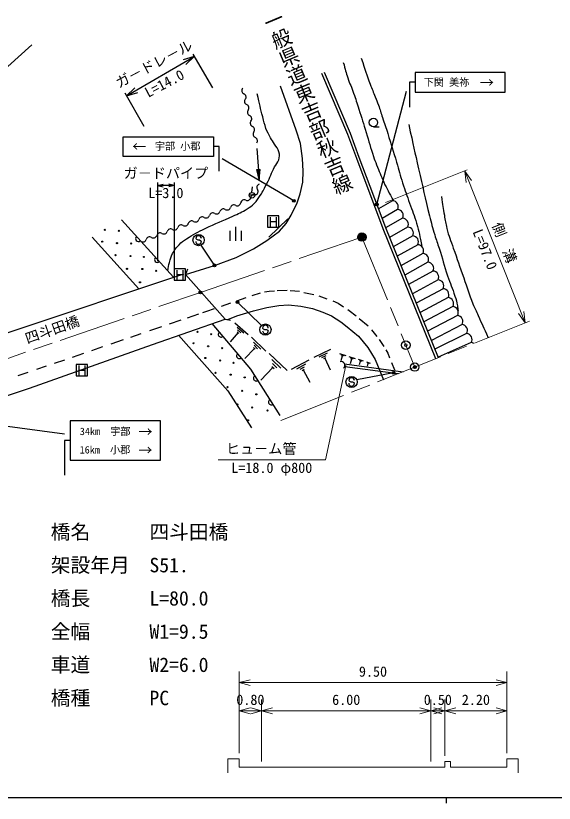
# Model space of a CAD drawing. Units: millimetres, scale not verified, with parts at other scales. Extents: x 0 to 700000, y -47500 to 447500.
# Drawn here: x 191640 to 287158, y 204000 to 343669 of the extents above; entities that cross this region are included whole.
import ezdxf
from ezdxf.enums import TextEntityAlignment as Align

# ---------------------------------------------------------------- set-up
doc = ezdxf.new("R2010")
doc.units = ezdxf.units.MM
doc.header["$LTSCALE"] = 1000
doc.header["$PDMODE"] = 32
doc.header["$PDSIZE"] = 500
doc.linetypes.add('CHAIN', pattern=[18.5, 12, -1.5, 3.5, -1.5])
for name, color, linetype, lineweight in [('M-STR-HTXT', 7, 'Continuous', 25), ('M-TTL-BAND', 7, 'Continuous', 25), ('M-TTL-LINE', 7, 'Continuous', 25), ('S-TTL', 7, 'Continuous', 13)]:
    doc.layers.add(name, color=color, linetype=linetype, lineweight=lineweight)
doc.layers.add('M-STR-STRC', color=6, linetype='Continuous')
doc.styles.add('@ＭＳ ゴシック', font='')
doc.styles.add('ＭＳ ゴシック', font='')
doc.styles.get('@ＭＳ ゴシック').set_extended_font_data('@MS Gothic')
doc.styles.get('ＭＳ ゴシック').set_extended_font_data('MS Gothic')

msp = doc.modelspace()

# ---------------------------------------------------------------- linework, layer by layer
at = {"layer": 'M-STR-HTXT'}
for p, q in [((40000, 205000), (579000, 205000)), ((40000, 205000), (579000, 205000)), ((268000, 205000), (268000, 204000)), ((268000, 205000), (268000, 204000))]:
    msp.add_line(p, q, dxfattribs=at)
at = {"layer": 'M-STR-STRC'}
for p in [(224392, 294600), (262415, 281370)]:
    msp.add_point(p, dxfattribs=at)
at = {"layer": 'M-TTL-BAND'}
for p, q in [((223055, 336869), (226514, 330902)), ((211302, 329477), (223306, 336436)), ((223306, 336436), (221325, 335865)), ((223306, 336436), (221826, 335000)), ((214445, 324054), (211051, 329909)), ((211302, 329477), (212781, 330913)), ((211302, 329477), (213283, 330047)), ((255670, 310202), (260943, 330272)), ((240962, 310846), (228275, 318292)), ((216764, 314071), (216764, 300151)), ((216764, 313571), (217764, 313821)), ((219764, 313571), (216764, 313571)), ((216764, 313571), (217764, 313321)), ((219764, 313571), (218764, 313821)), ((219764, 313571), (218764, 313321)), ((219764, 314071), (219764, 297151)), ((238310, 308172), (236310, 308172)), ((236310, 308172), (236310, 306172)), ((236851, 306257), (236851, 307956)), ((237842, 307967), (237842, 306262)), ((238310, 306172), (238310, 308172)), ((236310, 306172), (238310, 306172)), ((236851, 307172), (237842, 307172)), ((223574, 304158), (223680, 304022)), ((223680, 304022), (223925, 303910)), ((223925, 303910), (224226, 303907)), ((224226, 303907), (224471, 303768)), ((224471, 303768), (224570, 303650)), ((226901, 299408), (224544, 303005)), ((221756, 298770), (219756, 298770)), ((219756, 298770), (219756, 296770)), ((220296, 296855), (220296, 298554)), ((220296, 297770), (221288, 297770)), ((221288, 298565), (221288, 296860)), ((221756, 296770), (221756, 298770)), ((219756, 296770), (221756, 296770)), ((230974, 292858), (235227, 288713)), ((235437, 288276), (235543, 288140)), ((235543, 288140), (235788, 288028)), ((235788, 288028), (236088, 288026)), ((236088, 288026), (236333, 287887)), ((236333, 287887), (236433, 287769)), ((204345, 281832), (202345, 281832)), ((202345, 281832), (202345, 279832)), ((202885, 279916), (202885, 281616)), ((202885, 280832), (203877, 280832)), ((203877, 281627), (203877, 279922)), ((204345, 279832), (204345, 281832)), ((202345, 279832), (204345, 279832)), ((258650, 280332), (252145, 279079)), ((179725, 272294), (200290, 269500))]:
    msp.add_line(p, q, dxfattribs=at)
for points in [[(278460, 330117), (278460, 333617), (262460, 333618), (262460, 330118)], [(210693, 318721), (210693, 322221), (226693, 322220), (226693, 318720)], [(217301, 264848), (217302, 271848), (201302, 271849), (201301, 264848)]]:
    msp.add_lwpolyline(points, close=True, dxfattribs=at)
for points in [[(262460, 331868), (261460, 331868), (261460, 327473)], [(227693, 316076), (227693, 320470), (226693, 320470)], [(250718, 278984), (250824, 278848), (251069, 278736), (251369, 278733), (251614, 278594), (251714, 278476)], [(201301, 268348), (200301, 268348), (200301, 262204)]]:
    msp.add_lwpolyline(points, dxfattribs=at)
for centre, radius in [((240962, 310846), 150), ((240962, 310846), 120), ((240962, 310846), 90), ((240962, 310846), 60), ((240962, 310846), 30), ((255670, 310202), 250), ((255670, 310202), 200), ((255670, 310202), 150), ((255670, 310202), 100), ((255670, 310202), 50), ((255670, 310202), 20), ((224071, 303887), 1000), ((226887, 299399), 250), ((226887, 299399), 200), ((226887, 299399), 150), ((226887, 299399), 100), ((226887, 299399), 50), ((226887, 299399), 20), ((230974, 292858), 150), ((230974, 292858), 120), ((230974, 292858), 90), ((230974, 292858), 60), ((230974, 292858), 30), ((235934, 288005), 1000), ((251215, 278713), 1000), ((258650, 280332), 150), ((258650, 280332), 120), ((258650, 280332), 90), ((258650, 280332), 60), ((258650, 280332), 30)]:
    msp.add_circle(centre, radius, dxfattribs=at)
for centre, start, end in [((224074, 304154), 359.55488, 179.55488), ((224070, 303654), 179.55488, 359.55488), ((235933, 287773), 179.55488, 359.55488), ((235937, 288272), 359.55488, 179.55488), ((251218, 278980), 359.55488, 179.55488), ((251214, 278480), 179.55488, 359.55488)]:
    msp.add_arc(centre, 500, start, end, dxfattribs=at)
for p in [(240962, 310846), (240962, 310846), (255670, 310202), (226887, 299399), (230974, 292858), (230974, 292858), (258650, 280332), (258650, 280332)]:
    msp.add_point(p, dxfattribs=at)
at = {"layer": 'M-TTL-LINE'}
for p, q in [((194466, 338532), (169962, 316385)), ((255075, 323980), (256075, 323980)), ((234414, 320111), (234839, 314654)), ((234417, 316372), (234990, 316417)), ((234839, 314654), (234417, 316372)), ((234839, 314654), (234445, 316375)), ((234839, 314654), (234481, 316377)), ((234839, 314654), (234517, 316380)), ((234839, 314654), (234544, 316382)), ((234839, 314654), (234583, 316385)), ((234839, 314654), (234621, 316388)), ((234839, 314654), (234656, 316391)), ((234839, 314654), (234726, 316397)), ((234839, 314654), (234777, 316401)), ((234839, 314654), (234829, 316405)), ((234839, 314654), (234990, 316417)), ((234839, 314654), (234948, 316414)), ((234839, 314654), (234906, 316411)), ((234839, 314654), (234866, 316407)), ((233537, 312328), (233654, 313322)), ((234044, 311828), (233044, 311828)), ((258462, 310865), (255970, 309434)), ((259360, 309305), (256609, 307733)), ((210369, 307451), (219608, 297297)), ((236548, 304391), (239878, 307675)), ((260258, 307744), (257250, 306035)), ((230700, 303753), (230700, 306253)), ((261156, 306184), (257930, 304361)), ((229700, 303753), (229700, 305503)), ((231700, 303753), (231700, 305503)), ((262053, 304624), (258610, 302687)), ((205219, 304378), (213454, 295238)), ((262951, 303064), (259290, 301015)), ((263849, 301504), (259969, 299343)), ((264747, 299944), (260648, 297673)), ((265645, 298384), (261326, 296003)), ((266543, 296824), (262004, 294335)), ((238023, 294915), (239801, 294980)), ((240322, 294920), (241989, 294826)), ((267441, 295264), (262682, 292668)), ((230883, 293124), (232497, 293676)), ((233603, 294055), (235060, 294554)), ((242768, 294592), (244515, 294254)), ((245394, 293990), (246819, 293443)), ((268339, 293704), (263354, 291012)), ((228116, 292176), (229799, 292752)), ((269159, 292102), (264025, 289362)), ((222102, 290117), (224125, 290810)), ((224852, 291058), (225526, 291289)), ((225526, 291289), (226909, 291763)), ((218888, 289018), (221003, 289741)), ((230530, 289201), (232878, 287144)), ((252549, 289993), (254175, 288662)), ((269979, 290500), (264694, 287714)), ((215419, 287831), (217535, 288555)), ((230911, 288452), (232086, 287423)), ((230999, 287960), (231586, 287445)), ((254744, 287966), (255699, 286771)), ((270800, 288897), (265364, 286067)), ((212026, 286670), (213884, 287306)), ((231087, 287468), (229647, 285824)), ((230940, 287596), (231234, 287339)), ((233437, 286643), (235974, 284207)), ((271620, 287295), (265989, 284529)), ((205142, 284314), (207091, 284981)), ((208550, 285480), (210737, 286229)), ((233828, 285780), (235096, 284562)), ((233901, 285222), (234535, 284613)), ((256104, 286263), (256909, 284990)), ((272440, 285693), (266590, 283090)), ((201683, 283130), (203728, 283830)), ((233975, 284664), (232270, 282888)), ((233816, 284816), (234133, 284512)), ((236566, 283770), (239761, 280743)), ((244555, 283129), (247506, 284534)), ((245433, 283185), (246909, 283888)), ((249089, 283780), (250202, 283425)), ((249332, 283580), (249888, 283403)), ((257282, 284399), (257630, 283847)), ((257630, 283847), (257964, 283025)), ((198492, 282038), (200337, 282670)), ((237062, 282693), (238659, 281180)), ((240550, 280973), (243703, 282643)), ((245943, 283066), (246680, 283417)), ((246268, 282858), (246636, 283034)), ((246452, 282946), (247436, 280881)), ((249539, 283269), (249291, 282490)), ((249435, 283424), (249714, 283336)), ((249469, 283291), (249609, 283247)), ((250734, 283248), (251847, 282893)), ((251184, 282737), (250936, 281958)), ((250977, 283048), (251533, 282870)), ((251080, 282892), (251358, 282803)), ((251114, 282759), (251253, 282714)), ((252403, 282733), (253257, 282461)), ((252748, 282341), (252558, 281743)), ((252589, 282579), (253016, 282443)), ((252669, 282460), (252882, 282392)), ((252695, 282358), (252802, 282324)), ((253854, 282278), (254502, 282072)), ((253996, 282162), (254319, 282059)), ((255398, 282700), (256856, 279111)), ((258307, 282183), (258845, 280858)), ((195367, 280969), (197108, 281565)), ((237256, 281298), (235137, 279062)), ((237056, 281487), (237455, 281109)), ((237159, 281996), (237957, 281239)), ((241505, 281075), (243082, 281911)), ((242067, 280969), (242855, 281386)), ((242431, 280758), (242825, 280967)), ((242628, 280862), (243797, 278655)), ((249957, 281950), (260342, 280542)), ((250002, 281490), (259493, 280203)), ((254116, 281981), (253972, 281528)), ((254056, 282071), (254218, 282020)), ((254076, 281994), (254157, 281968)), ((192070, 279841), (193838, 280446))]:
    msp.add_line(p, q, dxfattribs=at)
for points in [[(245897, 333470), (250487, 322654), (252061, 318410), (256757, 305920), (266121, 282875)], [(246357, 333666), (250952, 322839), (252523, 318604), (257220, 306108), (266584, 283064)], [(221763, 297803), (226887, 299399), (230730, 300804), (233821, 302347), (236181, 303800), (238414, 305462), (239578, 306798), (240498, 308324), (241536, 310514), (242100, 312102), (242544, 314126), (242612, 316115), (242529, 318353), (242144, 321029), (241406, 323405), (238574, 331162)], [(141482, 280197), (144100, 279255), (146758, 278526), (148678, 278129), (150186, 277890), (151980, 277697), (155081, 277733), (159358, 278159), (165050, 279261), (168940, 280285), (171461, 281048), (190631, 287605), (221475, 297921)], [(222119, 298723), (221763, 297803), (228759, 289845), (229744, 289691)], [(235790, 294715), (236602, 294846), (237510, 294884)], [(187131, 275299), (194091, 277633), (215874, 285375), (228759, 289845), (229266, 289810), (230842, 290463), (233795, 291331), (236179, 291930), (238300, 292254), (240046, 292404), (242218, 292135), (244275, 291750), (246097, 291121), (247657, 290462), (249297, 289366), (250442, 288486), (252428, 286861), (254064, 284811), (255398, 282700)], [(247871, 293086), (248848, 292673), (249771, 292056)], [(250531, 291548), (250755, 291399), (251996, 290445)], [(226445, 289072), (233304, 280997), (238481, 272743)], [(220530, 287003), (229268, 277150), (233463, 270566)]]:
    msp.add_lwpolyline(points, dxfattribs=at)
for centre, radius in [((255075, 324730), 750), ((233544, 311828), 500), ((207459, 305695), 100), ((209913, 305516), 100), ((206981, 303607), 100), ((209600, 303332), 100), ((212120, 303279), 100), ((209318, 301214), 100), ((211985, 301045), 100), ((214374, 300897), 100), ((211383, 298782), 100), ((214102, 298746), 100), ((216540, 298428), 100), ((213686, 296383), 100), ((223879, 287613), 100), ((226301, 287179), 100), ((223186, 285586), 100), ((225762, 285039), 100), ((228263, 284723), 100), ((225260, 282962), 100), ((227895, 282515), 100), ((230256, 282119), 100), ((227061, 280328), 100), ((229760, 280008), 100), ((232254, 279522), 100), ((229206, 277787), 100), ((231801, 277136), 100), ((234310, 276524), 100), ((230988, 274724), 100), ((233564, 274191), 100), ((236284, 273647), 100), ((232831, 271908), 100)]:
    msp.add_circle(centre, radius, dxfattribs=at)
for centre, radius, start, end in [((232345, 330415), 625, 141.45565, 247.71586), ((231871, 329258), 625, 321.45565, 67.71586), ((232848, 328480), 625, 141.45565, 247.71586), ((232374, 327323), 625, 321.45565, 67.71586), ((233352, 326544), 625, 141.45565, 247.71586), ((232878, 325387), 625, 321.45565, 67.71586), ((233856, 324608), 625, 141.45565, 247.71586), ((233382, 323452), 625, 321.45565, 67.71586), ((234359, 322673), 625, 141.45565, 247.71586), ((233885, 321516), 625, 321.45565, 67.71586), ((235011, 313210), 625, 109.39668, 215.65689), ((233936, 311327), 625, 64.70477, 170.96498), ((233996, 312481), 625, 289.39668, 35.65689), ((230332, 309496), 625, 57.64164, 163.90184), ((230933, 310589), 625, 244.70477, 350.96498), ((232168, 310393), 625, 64.70477, 170.96498), ((232702, 311523), 625, 244.70477, 350.96498), ((258425, 309805), 1060, 331.81526, 88.03367), ((226592, 308077), 625, 57.64164, 163.90184), ((227261, 309133), 625, 237.64164, 343.90184), ((228462, 308787), 625, 57.64164, 163.90184), ((229131, 309843), 625, 237.64164, 343.90184), ((259323, 308245), 1060, 331.81526, 88.03367), ((222852, 306659), 625, 57.64164, 163.90184), ((223521, 307715), 625, 237.64164, 343.90184), ((224722, 307368), 625, 57.64164, 163.90184), ((225391, 308424), 625, 237.64164, 343.90184), ((260221, 306685), 1060, 331.81526, 88.03367), ((219781, 306296), 625, 237.64164, 343.90184), ((220982, 305950), 625, 57.64164, 163.90184), ((221651, 307005), 625, 237.64164, 343.90184), ((261119, 305125), 1060, 331.81526, 88.03367), ((213397, 304123), 500, 132.3008, 312.3008), ((216041, 304878), 625, 237.64164, 343.90184), ((217242, 304531), 625, 57.64164, 163.90184), ((217911, 305587), 625, 237.64164, 343.90184), ((219112, 305240), 625, 57.64164, 163.90184), ((262017, 303565), 1060, 331.81526, 88.03367), ((214171, 304168), 625, 237.64164, 343.90184), ((215372, 303822), 625, 57.64164, 163.90184), ((262915, 302005), 1060, 331.81526, 88.03367), ((216762, 300425), 500, 132.3008, 312.3008), ((263813, 300445), 1060, 331.81526, 88.03367), ((264711, 298885), 1060, 331.81526, 88.03367), ((265609, 297325), 1060, 331.81526, 88.03367), ((266507, 295765), 1060, 331.81526, 88.03367), ((267405, 294205), 1060, 331.81526, 88.03367), ((268251, 292648), 1060, 328.99678, 85.2152), ((269071, 291046), 1060, 328.99678, 85.2152), ((269891, 289443), 1060, 328.99678, 85.2152), ((270711, 287841), 1060, 328.99678, 85.2152), ((228064, 287166), 500, 130.34138, 310.34138), ((271531, 286239), 1060, 328.99678, 85.2152), ((272351, 284636), 1060, 59.56214, 85.2152), ((231300, 283355), 500, 130.34138, 310.34138), ((249345, 281659), 678, 312.30809, 105.37162), ((234316, 279383), 500, 122.09692, 302.09692), ((236973, 275147), 500, 122.09692, 302.09692)]:
    msp.add_arc(centre, radius, start, end, dxfattribs=at)
for points, knots in [([(249746, 335386), (250092, 334074), (250190, 333704), (250541, 332647), (250900, 331569), (251194, 330999), (251568, 329927), (251950, 328835), (252136, 328214), (252490, 327114), (253013, 325490), (253300, 324578), (253808, 322948), (254324, 321293), (254549, 320345), (255107, 318703), (255302, 318128), (255414, 317806), (255637, 317242), (256116, 316030), (256377, 315347), (256921, 314164), (257531, 312840), (257776, 312403), (258627, 310846)], [0, 0, 0, 0, 1, 1, 1, 2, 2, 2, 3, 3, 3, 4, 4, 4, 5, 5, 5, 6, 6, 6, 7, 7, 7, 8, 8, 8, 8]), ([(252938, 336159), (253674, 333914), (253854, 333308), (254530, 331514), (254860, 330637), (255061, 330153), (255400, 329280), (255622, 328711), (255758, 328396), (255966, 327822), (256274, 326969), (256418, 326481), (256700, 325620), (257062, 324513), (257266, 323894), (257618, 322785), (258250, 320793), (258599, 319675), (259202, 317674), (259631, 316250), (259817, 315435), (260263, 314016), (260707, 312603), (261014, 311830), (261497, 310430), (261977, 309039), (262314, 308281), (262729, 306869), (263195, 305279), (263300, 304699), (263685, 302734)], [0, 0, 0, 0, 1, 1, 1, 2, 2, 2, 3, 3, 3, 4, 4, 4, 5, 5, 5, 6, 6, 6, 7, 7, 7, 8, 8, 8, 9, 9, 9, 10, 10, 10, 10]), ([(218603, 298402), (218693, 299113), (218725, 299343), (218884, 299928), (219055, 300555), (219162, 300913), (219469, 301486), (219825, 302153), (220104, 302487), (220608, 303050), (221049, 303542), (221377, 303743), (221928, 304108), (223167, 304928), (223927, 305285), (225258, 305945), (227131, 306874), (228261, 307224), (230148, 308124), (231144, 308600), (231719, 308839), (232662, 309414), (233194, 309738), (233503, 309925), (233940, 310370), (234435, 310872), (234635, 311225), (235023, 311814), (235544, 312606), (235768, 313094), (236194, 313941), (236761, 315065), (236979, 315743), (237557, 316862), (237818, 317368), (238110, 317584), (238285, 318126), (238451, 318639), (238466, 318985), (238327, 319506), (238166, 320106), (237866, 320359), (237545, 320891), (237273, 321342), (237078, 321570), (236823, 322031), (236474, 322660), (236267, 323014), (236028, 323693), (235756, 324467), (235669, 324922), (235456, 325714), (235025, 327311), (234924, 327848), (234488, 329835)], [0, 0, 0, 0, 1, 1, 1, 2, 2, 2, 3, 3, 3, 4, 4, 4, 5, 5, 5, 6, 6, 6, 7, 7, 7, 8, 8, 8, 9, 9, 9, 10, 10, 10, 11, 11, 11, 12, 12, 12, 13, 13, 13, 14, 14, 14, 15, 15, 15, 16, 16, 16, 17, 17, 17, 18, 18, 18, 18]), ([(261339, 324409), (262181, 320570), (262395, 319597), (263094, 316518), (263836, 313254), (264222, 311419), (265033, 308173), (265365, 306845), (265551, 306100), (265949, 304791), (266232, 303861), (266449, 303359), (266749, 302435), (267362, 300542), (267595, 299447), (268222, 297559), (268694, 296140), (269102, 295394), (269530, 293962), (269732, 293283), (269882, 292908), (269990, 292208), (270042, 291870), (270061, 291745), (270090, 291337)], [0, 0, 0, 0, 1, 1, 1, 2, 2, 2, 3, 3, 3, 4, 4, 4, 5, 5, 5, 6, 6, 6, 7, 7, 7, 8, 8, 8, 8]), ([(267167, 311618), (267387, 310008), (267439, 309580), (267664, 308281), (267823, 307367), (267872, 306845), (268102, 305946), (268458, 304560), (268790, 303822), (269250, 302467), (269949, 300403), (270370, 299257), (271092, 297201), (271723, 295402), (271996, 294363), (272713, 292597), (273051, 291765), (273286, 291320), (273655, 290502), (274349, 288964), (274571, 288483), (275445, 286571)], [0, 0, 0, 0, 1, 1, 1, 2, 2, 2, 3, 3, 3, 4, 4, 4, 5, 5, 5, 6, 6, 6, 7, 7, 7, 7])]:
    msp.add_open_spline(points, degree=3, knots=knots, dxfattribs=at)
msp.add_point((224392, 294600), dxfattribs=at)
at = {"layer": 'S-TTL'}
for p, q in [((271737, 316313), (257226, 310521)), ((282022, 289196), (271272, 316127)), ((271272, 316127), (271549, 314085)), ((271272, 316127), (272478, 314455)), ((282022, 289196), (280816, 290868)), ((282022, 289196), (281745, 291239)), ((250181, 281663), (246554, 264919)), ((246554, 264919), (227554, 264919)), ((231259, 212892), (231259, 227392)), ((278759, 212892), (278759, 227392)), ((233191, 225909), (231259, 225392)), ((231259, 225392), (278759, 225392)), ((231259, 225392), (233191, 224874)), ((278759, 225392), (276827, 225909)), ((276827, 224874), (278759, 225392)), ((235259, 211392), (235259, 222392)), ((265259, 211392), (265259, 222392)), ((267759, 212392), (267759, 222392)), ((233191, 220909), (231259, 220392)), ((235259, 220392), (233327, 220909)), ((237191, 220909), (235259, 220392)), ((265259, 220392), (263327, 220909)), ((267191, 220909), (265259, 220392)), ((267759, 220392), (265827, 220909)), ((269691, 220909), (267759, 220392)), ((278759, 220392), (276827, 220909)), ((231259, 220392), (235259, 220392)), ((231259, 220392), (233191, 219874)), ((233327, 219874), (235259, 220392)), ((235259, 220392), (265259, 220392)), ((235259, 220392), (237191, 219874)), ((263327, 219874), (265259, 220392)), ((265259, 220392), (267759, 220392)), ((265259, 220392), (267191, 219874)), ((265827, 219874), (267759, 220392)), ((267759, 220392), (278759, 220392)), ((267759, 220392), (269691, 219874)), ((276827, 219874), (278759, 220392)), ((229259, 211892), (231259, 211892)), ((229259, 211892), (229259, 209392)), ((231259, 210392), (231259, 211892)), ((268759, 211392), (267759, 211392)), ((267759, 211392), (267759, 210392)), ((268759, 210392), (268759, 211392)), ((278759, 210392), (278759, 211892)), ((278759, 211892), (280759, 211892)), ((280759, 211892), (280759, 209392)), ((231259, 210392), (235259, 210392)), ((235259, 210392), (265259, 210392)), ((265259, 210392), (267759, 210392)), ((268759, 210392), (278759, 210392))]:
    msp.add_line(p, q, dxfattribs=at)
at = {"layer": 'S-TTL', "color": 2, "linetype": 'CHAIN'}
msp.add_line((238634, 271877), (282777, 289498), dxfattribs=at)
msp.add_lwpolyline([(99171, 311664), (141931, 266784), (148589, 269030), (182027, 280104), (224392, 294600), (253051, 304414), (262415, 281370)], dxfattribs=at)
at = {"layer": 'S-TTL', "color": 3, "lineweight": 25}
for centre, radius in [((253051, 304414), 750), ((253051, 304414), 600), ((253051, 304414), 450), ((253051, 304414), 300), ((253051, 304414), 150), ((253051, 304414), 20), ((260841, 285244), 750), ((262415, 281370), 750)]:
    msp.add_circle(centre, radius, dxfattribs=at)
at = {"layer": 'S-TTL', "color": 3}
for p in [(253051, 304414), (260841, 285244), (262415, 281370)]:
    msp.add_point(p, dxfattribs=at)

# ---------------------------------------------------------------- texts
at = {"layer": 'M-TTL-BAND', "style": 'ＭＳ ゴシック'}
msp.add_text('ガ－ドレ－ル', height=1833, rotation=28.034, dxfattribs=at).set_placement((216827, 333837), align=Align.BOTTOM_CENTER)
at = {"layer": 'M-TTL-BAND', "style": '@ＭＳ ゴシック'}
msp.add_text('L=14.0', height=1833, rotation=28.034, dxfattribs=at).set_placement((217580, 332475), align=Align.TOP_CENTER)
at = {"layer": 'M-TTL-BAND', "style": 'ＭＳ ゴシック'}
for s, height, rotation, p in [('下関 美祢', 1320, 359.998, (268053, 331892)), ('←', 1833, 180, (275209, 331877)), ('宇部 小郡', 1320, 359.998, (220360, 320533)), ('34km\u3000宇部', 1320, 359.998, (207498, 269955)), ('←', 1833, 180, (214655, 269940)), ('16km\u3000小郡', 1320, 359.998, (207465, 266690)), ('←', 1833, 180, (214621, 266675))]:
    msp.add_text(s, height=height, rotation=rotation, dxfattribs=at).set_placement(p, align=Align.MIDDLE_CENTER)
msp.add_text('←', height=1833, dxfattribs=at).set_placement((213552, 320469), align=Align.MIDDLE_CENTER)
msp.add_text('ガ－ドパイプ', height=1833, dxfattribs=at).set_placement((218280, 314290), align=Align.BOTTOM_CENTER)
at = {"layer": 'M-TTL-BAND', "style": '@ＭＳ ゴシック'}
msp.add_text('L=3.0', height=1833, dxfattribs=at).set_placement((218266, 313162), align=Align.TOP_CENTER)
at = {"layer": 'M-TTL-LINE'}
for s, height, rotation, style, p in [('一般県道東吉部秋吉線', 2566, 292.657, '@ＭＳ ゴシック', (243429, 328331)), ('四斗田橋', 1833, 19.283, 'ＭＳ ゴシック', (198095, 288014))]:
    msp.add_text(s, height=height, rotation=rotation, dxfattribs=dict(at, style=style)).set_placement(p, align=Align.MIDDLE_CENTER)
at = {"layer": 'S-TTL', "style": 'ＭＳ ゴシック'}
msp.add_text('側\u3000溝', height=1833, rotation=291.76, dxfattribs=at).set_placement((276962, 302880), align=Align.BOTTOM_CENTER)
msp.add_text('L=97.0', height=1833, rotation=291.76, dxfattribs=at).set_placement((274882, 302238), align=Align.MIDDLE_CENTER)
for s, height, p in [('ヒュ－ム管', 1833, (228929, 265419)), ('橋名\u3000\u3000\u3000四斗田橋', 2566, (197852, 250075)), ('架設年月\u3000S51.', 2566, (197852, 244184)), ('橋長\u3000\u3000\u3000L=80.0', 2566, (197852, 238293)), ('全幅\u3000\u3000\u3000W1=9.5', 2566, (197852, 232402)), ('車道\u3000\u3000\u3000W2=6.0', 2566, (197852, 226511)), ('橋種\u3000\u3000\u3000PC', 2566, (197852, 220620))]:
    msp.add_text(s, height=height, dxfattribs=at).set_placement(p, align=Align.BOTTOM_LEFT)
msp.add_text('L=18.0 φ800', height=1833, dxfattribs=at).set_placement((237054, 264419), align=Align.TOP_CENTER)
for s, p in [('9.50', (255009, 225892)), ('0.80', (233259, 220892)), ('6.00', (250259, 220892)), ('0.50', (266509, 220892)), ('2.20', (273259, 220892))]:
    msp.add_text(s, height=1833, dxfattribs=at).set_placement(p, align=Align.BOTTOM_CENTER)

doc.saveas('drawing.dxf')
